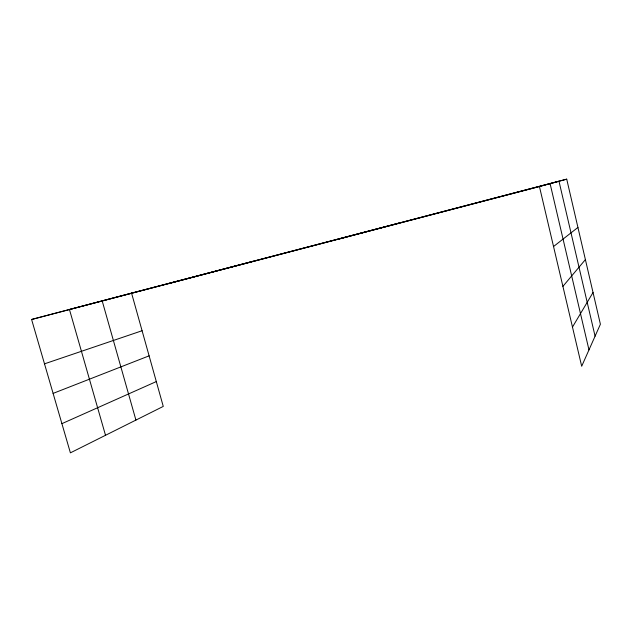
<?xml version="1.0" encoding="UTF-8"?>
<svg xmlns="http://www.w3.org/2000/svg" width="632" height="632" viewBox="0 0 632 632"><rect width="100%" height="100%" fill="white"/><g stroke="black" fill="none" stroke-linecap="round" stroke-linejoin="round"><path stroke-width="0.95" d="M572.474 327.076L593.037 292.505M562.907 286.367L585.398 259.602M553.537 246.527L577.932 227.449M61.904 423.653L156.309 381.57M53.104 393.396L149.113 355.84M44.509 363.835L142.089 330.733M539.444 186.574L566.722 179.156L600.4 324.232L581.685 366.26L539.444 186.574L31.6 319.476L70.397 452.844L163.261 406.408L131.559 293.098L31.6 319.476M337.97 239.299L399.313 222.993M168.46 283.657L253.203 261.245M131.559 293.098L566.722 179.156M105.512 435.282L69.449 309.49L558.988 181.258L595.075 336.185M102.171 300.848L135.92 420.083M550.101 183.675L588.977 349.883"/></g></svg>
